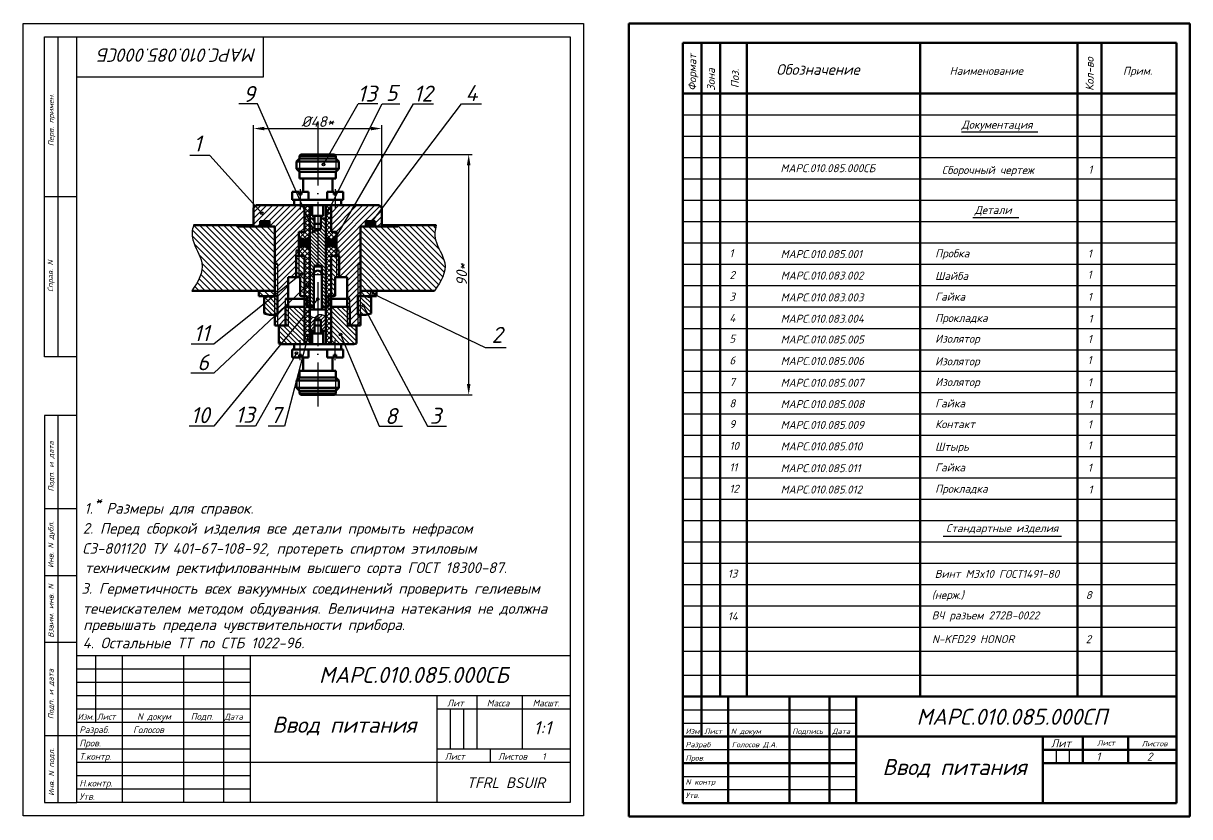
# Model space of a CAD drawing. Header units: millimetres. Extents: x -5427 to 3670, y -5891 to 948.
# Drawn here: x 1168.7 to 1606, y -4182.7 to -3885.4 of the extents above; entities that cross this region are included whole.
import ezdxf
from ezdxf.enums import TextEntityAlignment as Align

# ---------------------------------------------------------------- set-up
doc = ezdxf.new("R2010")
doc.units = ezdxf.units.MM
doc.header["$MEASUREMENT"] = 0
doc.linetypes.add('ACAD_ISO04W100', pattern=[30, 24, -3, 0, -3])
doc.layers.add('оси', color=1, linetype='ACAD_ISO04W100')
doc.layers.add('Толстые', color=7, linetype='Continuous', lineweight=50)
doc.layers.add('Тонкие', color=140, linetype='Continuous', lineweight=25)
doc.styles.get("Standard").update_dxf_attribs({"font": 'isocpeui.ttf'})
doc.styles.add('TXT', font='isocpeui.ttf')
doc.styles.add('Для рамки', font='simplex.shx', dxfattribs={"oblique": 15, "height": 4})
doc.dimstyles.new('ISO-25', dxfattribs={"dimtxt": 4, "dimasz": 4, "dimexe": 1.25, "dimexo": 0, "dimtad": 1, "dimtxsty": 'Standard', "dimcen": 2.5, "dimadec": 0, "dimazin": 0, "dimtfac": 1, "dimtmove": 0, "dimatfit": 3, "dimfxl": 1, "dimarcsym": 0})
pattern_1 = [(45, (-3510.41063, -2999.09983), (-0.224506403, 0.224506403), []), (135, (-3510.41063, -2999.09983), (-0.224506403, -0.224506403), [])]
pattern_2 = [(135, (-3510.4106, -2999.0998), (-0.8980256, -0.8980256), [])]
pattern_3 = [(135, (0, -1295.6481), (-0.8980256, -0.8980256), []), (225, (0, -1295.6481), (0.8980256, -0.8980256), [])]

# ---------------------------------------------------------------- blocks, each defined once
blk = doc.blocks.new('*D168')
at = {"layer": 'Defpoints', "color": 0, "transparency": 16777216}
for p in [(1285.32, -3934.54), (1335.69, -3934.54), (1285.32, -4024.54)]:
    blk.add_point(p, dxfattribs=at)
at = {"layer": 'Тонкие', "color": 0, "lineweight": -2, "transparency": 16777216}
for p, q in [((1285.32, -3934.54), (1336.94, -3934.54)), ((1335.69, -4020.54), (1335.69, -3938.54)), ((1285.32, -4024.54), (1336.94, -4024.54))]:
    blk.add_line(p, q, dxfattribs=at)
at = {"layer": 'Тонкие', "color": 0, "transparency": 16777216}
for points in [[(1335.02, -3938.54), (1336.35, -3938.54), (1335.69, -3934.54)], [(1335.02, -4020.54), (1336.35, -4020.54), (1335.69, -4024.54)]]:
    blk.add_solid(points, dxfattribs=at)
at = {"layer": 'Тонкие', "color": 0, "transparency": 16777216, "insert": (1333.06, -3979.54), "char_height": 4, "attachment_point": 5, "rotation": 90}
blk.add_mtext('90*', dxfattribs=at)
blk = doc.blocks.new('*D169')
at = {"layer": 'Defpoints', "color": 0, "transparency": 16777216}
for p in [(1303.07, -3924.78), (1255.07, -3954.54), (1303.07, -3954.54)]:
    blk.add_point(p, dxfattribs=at)
at = {"layer": 'Тонкие', "color": 0, "lineweight": -2, "transparency": 16777216}
for p, q in [((1255.07, -3954.54), (1255.07, -3923.53)), ((1259.07, -3924.78), (1299.07, -3924.78)), ((1303.07, -3954.54), (1303.07, -3923.53))]:
    blk.add_line(p, q, dxfattribs=at)
at = {"layer": 'Тонкие', "color": 0, "transparency": 16777216}
for points in [[(1259.07, -3924.12), (1259.07, -3925.45), (1255.07, -3924.78)], [(1299.07, -3924.12), (1299.07, -3925.45), (1303.07, -3924.78)]]:
    blk.add_solid(points, dxfattribs=at)
at = {"layer": 'Тонкие', "color": 0, "transparency": 16777216, "insert": (1279.07, -3922.16), "char_height": 4, "attachment_point": 5}
blk.add_mtext('%%c48*', dxfattribs=at)

msp = doc.modelspace()

# ---------------------------------------------------------------- hatches: boundary and pattern name
at = {"layer": 'Тонкие'}
h = msp.add_hatch(dxfattribs=at)
h.set_pattern_fill('ANSI31', color=256, scale=0.5, style=0)
h.set_pattern_definition([(45, (-3510.4106, -2999.0998), (-1.122532, 1.122532), [])])
h.paths.add_polyline_path([(1274.066, -3953.536), (1270.316, -3953.536), (1256.066, -3953.536), (1255.066, -3954.536), (1255.066, -3961.536), (1257.566, -3961.536), (1257.566, -3959.536), (1261.066, -3959.536), (1261.066, -3961.536), (1263.066, -3961.536), (1263.066, -3975.536), (1264.066, -3975.536), (1264.066, -3987.536), (1264.066, -3994.536), (1264.066, -3998.536), (1267.066, -3998.536), (1267.066, -3991.536), (1267.066, -3988.536), (1268.066, -3988.536), (1268.066, -3980.536), (1271.066, -3980.536), (1271.066, -3972.536), (1271.066, -3970.536), (1272.066, -3970.536), (1272.066, -3963.536), (1274.066, -3963.536)])
h.paths.add_polyline_path([(1303.066, -3954.536), (1302.066, -3953.536), (1284.066, -3953.536), (1284.066, -3963.536), (1286.066, -3963.536), (1286.066, -3970.536), (1287.066, -3970.536), (1287.066, -3972.536), (1287.066, -3980.536), (1290.066, -3980.536), (1290.066, -3988.536), (1291.066, -3988.536), (1291.066, -3991.536), (1291.066, -3998.536), (1294.066, -3998.536), (1294.066, -3994.536), (1294.066, -3987.536), (1294.066, -3975.536), (1295.066, -3975.536), (1295.066, -3961.536), (1297.066, -3961.536), (1297.066, -3959.536), (1300.566, -3959.536), (1300.566, -3961.536), (1303.066, -3961.536)])
h.paths.add_polyline_path([(1272.066, -3970.536), (1271.066, -3970.536), (1271.066, -3972.536), (1272.066, -3972.536)], flags=16)
h.paths.add_polyline_path([(1287.066, -3970.536), (1286.066, -3970.536), (1286.066, -3972.536), (1287.066, -3972.536)], flags=16)
h.paths.add_polyline_path([(1264.066, -3975.536), (1263.066, -3975.536), (1263.066, -3987.536), (1264.066, -3987.536)], flags=16)
h.paths.add_polyline_path([(1295.066, -3975.536), (1294.066, -3975.536), (1294.066, -3987.536), (1295.066, -3987.536)], flags=16)
h.paths.add_polyline_path([(1295.066, -3994.536), (1294.066, -3994.536), (1294.066, -3998.536), (1295.066, -3998.536)], flags=17)
h.paths.add_polyline_path([(1291.066, -3988.536), (1290.066, -3988.536), (1290.066, -3991.536), (1291.066, -3991.536)], flags=16)
h.paths.add_polyline_path([(1268.066, -3988.536), (1267.066, -3988.536), (1267.066, -3991.536), (1268.066, -3991.536)], flags=16)
h.paths.add_polyline_path([(1264.066, -3994.536), (1263.066, -3994.536), (1263.066, -3998.536), (1264.066, -3998.536)], flags=16)
h = msp.add_hatch(dxfattribs=at)
h.set_pattern_fill('ANSI37', color=256, scale=0.4, angle=90, style=0)
h.set_pattern_definition(pattern_3)
h.paths.add_polyline_path([(1276.066, -3959.98), (1274.066, -3955.443), (1274.066, -3963.536), (1272.066, -3963.536), (1272.066, -3965.536), (1274.066, -3966.536), (1276.066, -3965.536)])
h.paths.add_polyline_path([(1276.066, -3953.536), (1274.066, -3953.536), (1274.066, -3955.443), (1276.066, -3959.98)])
h.paths.add_polyline_path([(1284.066, -3953.584), (1284.066, -3953.536), (1282.066, -3953.536), (1282.066, -3965.536), (1284.066, -3966.536), (1285.839, -3965.649), (1286.066, -3965.26), (1286.066, -3963.536), (1284.066, -3963.536), (1284.066, -3953.584), (1282.817, -3956.055, -0.282863), (1283.091, -3956.502, -1), (1282.091, -3956.502, -0.5590129), (1282.817, -3956.055)])
h.paths.add_polyline_path([(1283.091, -3956.502, 1), (1282.091, -3956.502, 1)], flags=16)
h = msp.add_hatch(dxfattribs=at)
h.set_pattern_fill('ANSI31', color=256, scale=0.5, angle=90, style=0)
h.set_pattern_definition([(135, (-300.0813, -1234.0171), (-1.122532, -1.122532), [])])
edge = h.paths.add_edge_path()
edge.add_spline(control_points=[(1232.52, -3961.036), (1231.954, -3962.814), (1231.562, -3967.445), (1237.862, -3975.82), (1234.381, -3982.095), (1231.853, -3985.536)], knot_values=[13.3945263, 13.3945263, 13.3945263, 13.3945263, 19.2880547, 28.6145276, 40.0786024, 40.0786024, 40.0786024, 40.0786024], degree=3, periodic=0)
edge.add_line((1231.853, -3985.536), (1263.066, -3985.536))
edge.add_line((1263.066, -3985.536), (1263.066, -3961.536))
edge.add_line((1263.066, -3961.536), (1249.066, -3961.536))
edge.add_line((1249.066, -3961.536), (1248.566, -3961.036))
edge.add_line((1248.566, -3961.036), (1232.52, -3961.036))
edge = h.paths.add_edge_path()
edge.add_line((1309.066, -3961.536), (1295.066, -3961.536))
edge.add_line((1295.066, -3961.536), (1295.066, -3985.536))
edge.add_line((1295.066, -3985.536), (1322.865, -3985.536))
edge.add_spline(control_points=[(1322.865, -3985.536), (1325.394, -3982.095), (1328.875, -3975.82), (1322.575, -3967.445), (1322.967, -3962.814), (1323.533, -3961.036)], knot_values=[13.3945263, 13.3945263, 13.3945263, 13.3945263, 24.8586011, 34.185074, 40.0786024, 40.0786024, 40.0786024, 40.0786024], degree=3, periodic=0)
edge.add_line((1323.533, -3961.036), (1309.566, -3961.036))
edge.add_line((1309.566, -3961.036), (1309.066, -3961.536))
h = msp.add_hatch(dxfattribs=at)
h.set_pattern_fill('ANSI37', color=256, scale=0.1, style=0)
h.set_pattern_definition(pattern_1)
h.paths.add_polyline_path([(1257.566, -3959.536), (1257.566, -3961.536), (1261.066, -3961.536), (1261.066, -3959.536)])
h.paths.add_polyline_path([(1297.066, -3959.536), (1297.066, -3961.536), (1300.566, -3961.536), (1300.566, -3959.536)])
h = msp.add_hatch(dxfattribs=at)
h.set_pattern_fill('ANSI31', color=256, scale=0.3, angle=90, style=0)
h.set_pattern_definition([(135, (-300.08135, -1234.0171), (-0.6735192, -0.6735192), [])])
h.paths.add_polyline_path([(1276.066, -3991.536), (1277.566, -3991.536), (1277.566, -3976.536), (1279.066, -3975.836), (1279.066, -3963.036), (1277.936, -3962.536), (1277.936, -3958.536), (1276.066, -3958.536)])
h.paths.add_polyline_path([(1279.066, -3975.836), (1280.566, -3976.536), (1280.566, -3979.535, -0.0003806), (1280.566, -3979.537), (1280.566, -3991.536), (1282.066, -3991.536), (1282.066, -3958.536), (1280.196, -3958.536), (1280.196, -3962.536), (1279.066, -3963.036)])
h = msp.add_hatch(dxfattribs=at)
h.set_pattern_fill('ANSI37', color=256, scale=0.1, style=0)
h.set_pattern_definition(pattern_1)
h.paths.add_polyline_path([(1274.066, -3966.536), (1272.066, -3965.536), (1272.066, -3969.536), (1274.066, -3968.553), (1276.066, -3969.554), (1276.066, -3965.536)])
h.paths.add_polyline_path([(1284.066, -3966.536), (1282.066, -3965.536), (1282.066, -3969.536), (1284.053, -3968.553), (1286.066, -3969.554), (1286.066, -3965.536)])
h = msp.add_hatch(dxfattribs=at)
h.set_pattern_fill('ANSI37', color=256, scale=0.4, style=0)
h.set_pattern_definition([(45, (-3510.4106, -2999.0998), (-0.8980256, 0.8980256), []), (135, (-3510.4106, -2999.0998), (-0.8980256, -0.8980256), [])])
h.paths.add_polyline_path([(1276.066, -3969.554), (1274.066, -3968.553), (1272.066, -3969.536), (1272.066, -3972.536), (1274.066, -3972.536), (1274.066, -3987.536), (1275.066, -3987.536), (1275.066, -3991.536), (1276.066, -3991.536)])
h.paths.add_polyline_path([(1284.066, -3972.536), (1286.066, -3972.536), (1286.066, -3969.554), (1284.053, -3968.553), (1282.066, -3969.536), (1282.066, -3991.536), (1283.066, -3991.536), (1283.066, -3987.536), (1284.066, -3987.536)])
h = msp.add_hatch(dxfattribs=at)
h.set_pattern_fill('ANSI31', color=256, scale=0.4, angle=90, style=0)
h.set_pattern_definition(pattern_2)
h.paths.add_polyline_path([(1274.066, -3972.536), (1272.066, -3972.536), (1272.066, -3980.536), (1272.566, -3980.536), (1272.566, -3987.411), (1273.066, -3987.536), (1274.066, -3987.536)])
h.paths.add_polyline_path([(1286.066, -3972.536), (1284.066, -3972.536), (1284.066, -3987.536), (1285.066, -3987.536), (1285.566, -3987.411), (1285.566, -3980.536), (1286.066, -3980.536)])
h.paths.add_polyline_path([(1287.066, -3972.536), (1286.066, -3972.536), (1286.066, -3980.536), (1287.066, -3980.536)])
h.paths.add_polyline_path([(1272.066, -3972.536), (1271.066, -3972.536), (1271.066, -3980.536), (1272.066, -3980.536)])
h = msp.add_hatch(dxfattribs=at)
h.set_pattern_fill('ANSI31', color=256, scale=0.5, angle=90, style=0)
h.set_pattern_definition([(135, (-3510.4106, -2999.0998), (-1.122532, -1.122532), [])])
h.paths.add_polyline_path([(1263.066, -3987.536), (1263.066, -3985.536), (1257.066, -3985.536), (1257.066, -3987.536)])
h.paths.add_polyline_path([(1301.066, -3987.536), (1301.066, -3985.536), (1295.066, -3985.536), (1295.066, -3987.536)])
h = msp.add_hatch(dxfattribs=at)
h.set_pattern_fill('ANSI31', color=256, scale=0.4, angle=90, style=0)
h.set_pattern_definition(pattern_2)
h.paths.add_polyline_path([(1263.066, -3987.536), (1261.066, -3987.536), (1259.066, -3988.036), (1259.066, -3994.036), (1261.066, -3994.536), (1263.066, -3994.536)])
h.paths.add_polyline_path([(1263.066, -3994.536), (1264.066, -3994.536), (1264.066, -3987.536), (1263.066, -3987.536)])
h.paths.add_polyline_path([(1294.066, -3994.536), (1295.066, -3994.536), (1295.066, -3987.536), (1294.066, -3987.536)])
h.paths.add_polyline_path([(1299.066, -3988.036), (1297.066, -3987.536), (1295.066, -3987.536), (1295.066, -3994.536), (1297.066, -3994.536), (1299.066, -3994.036)])
h = msp.add_hatch(dxfattribs=at)
h.set_pattern_fill('ANSI37', color=256, scale=0.4, angle=90, style=0)
h.set_pattern_definition(pattern_3)
h.paths.add_polyline_path([(1274.066, -3994.768), (1276.066, -3992.32), (1276.066, -3991.536), (1275.066, -3991.536), (1275.066, -3987.536), (1274.066, -3987.536)])
h.paths.add_polyline_path([(1276.066, -3992.32), (1274.066, -3994.768), (1274.066, -4005.536), (1274.606, -4005.536), (1275.323, -4002.778, -0.3415154), (1274.949, -4002.294, -1), (1275.949, -4002.294, -0.4908513), (1275.323, -4002.778), (1274.606, -4005.536), (1276.066, -4005.536)])
h.paths.add_polyline_path([(1275.949, -4002.294, 1), (1274.949, -4002.294, 1)], flags=16)
h.paths.add_polyline_path([(1282.066, -4005.536), (1284.066, -4005.536), (1284.066, -3987.536), (1283.066, -3987.536), (1283.066, -3991.536), (1282.066, -3991.536)])
h = msp.add_hatch(dxfattribs=at)
h.set_pattern_fill('ANSI31', color=256, scale=0.4, angle=90, style=0)
h.set_pattern_definition(pattern_2)
h.paths.add_polyline_path([(1274.066, -3991.536), (1268.066, -3991.536), (1268.066, -3998.536), (1265.566, -3998.536), (1264.566, -3998.786), (1264.566, -4005.286), (1265.566, -4005.536), (1274.066, -4005.536)])
h.paths.add_polyline_path([(1293.566, -3998.786), (1292.566, -3998.536), (1290.066, -3998.536), (1290.066, -3991.536), (1284.066, -3991.536), (1284.066, -4005.536), (1292.566, -4005.536), (1293.566, -4005.286)])
h.paths.add_polyline_path([(1291.066, -3991.536), (1290.066, -3991.536), (1290.066, -3998.536), (1291.066, -3998.536)], flags=17)
h.paths.add_polyline_path([(1268.066, -3991.536), (1267.066, -3991.536), (1267.066, -3998.536), (1268.066, -3998.536)])
h = msp.add_hatch(dxfattribs=at)
h.set_pattern_fill('ANSI31', color=256, scale=0.3, style=0)
h.set_pattern_definition([(45, (-300.08135, -1234.0171), (-0.6735192, 0.6735192), [])])
edge = h.paths.add_edge_path()
edge.add_line((1277.936, -3996.536), (1279.066, -3996.036))
edge.add_line((1279.066, -3996.036), (1279.066, -3994.753))
edge.add_spline(control_points=[(1279.066, -3994.753), (1279.066, -3994.753), (1278.795, -3994.95), (1278.028, -3995.967), (1276.868, -3995.289), (1276.066, -3994.82)], knot_values=[0, 0, 0, 0, 0.0000004, 1.0250501, 3.322045, 3.322045, 3.322045, 3.322045], degree=3, periodic=0)
edge.add_line((1276.066, -3994.82), (1276.066, -4000.536))
edge.add_line((1276.066, -4000.536), (1277.936, -4000.536))
edge.add_line((1277.936, -4000.536), (1277.936, -3996.536))
edge = h.paths.add_edge_path()
edge.add_line((1280.196, -3996.536), (1280.196, -4000.536))
edge.add_line((1280.196, -4000.536), (1282.066, -4000.536))
edge.add_line((1282.066, -4000.536), (1282.066, -3995.046))
edge.add_spline(control_points=[(1282.066, -3995.046), (1280.965, -3994.61), (1279.864, -3994.175), (1279.066, -3994.753)], knot_values=[3.322045, 3.322045, 3.322045, 3.322045, 6.3362858, 6.3362858, 6.3362858, 6.3362858], degree=3, periodic=0)
edge.add_line((1279.066, -3994.753), (1279.066, -3996.036))
edge.add_line((1279.066, -3996.036), (1280.196, -3996.536))

# ---------------------------------------------------------------- linework, layer by layer
for p, q in [((1168.715, -3885.351), (1378.715, -3885.351)), ((1168.715, -4182.351), (1168.715, -3885.351)), ((1378.715, -3885.351), (1378.715, -4182.351)), ((1176.715, -4010.351), (1176.715, -3890.351)), ((1176.715, -3890.351), (1188.715, -3890.351)), ((1181.715, -4010.351), (1181.715, -3890.351)), ((1188.715, -3890.351), (1373.715, -3890.351)), ((1188.715, -4177.351), (1188.715, -3890.351)), ((1258.715, -3905.351), (1258.715, -3890.351)), ((1373.715, -3890.351), (1373.715, -4177.351)), ((1188.715, -3905.351), (1258.715, -3905.351)), ((1188.715, -3950.351), (1176.715, -3950.351)), ((1188.715, -4010.351), (1176.715, -4010.351)), ((1176.715, -4032.351), (1176.715, -4177.351)), ((1188.715, -4032.351), (1176.715, -4032.351)), ((1181.715, -4177.351), (1181.715, -4032.351)), ((1188.715, -4067.351), (1176.715, -4067.351)), ((1188.715, -4092.351), (1176.715, -4092.351)), ((1188.715, -4117.351), (1176.715, -4117.351)), ((1373.715, -4122.351), (1188.715, -4122.351)), ((1195.715, -4122.351), (1195.715, -4147.351)), ((1195.715, -4122.351), (1195.715, -4147.351)), ((1205.715, -4122.351), (1205.715, -4177.351)), ((1205.715, -4122.351), (1205.715, -4177.351)), ((1228.715, -4122.351), (1228.715, -4177.351)), ((1228.715, -4122.351), (1228.715, -4177.351)), ((1243.715, -4122.351), (1243.715, -4177.351)), ((1243.715, -4122.351), (1243.715, -4177.351)), ((1253.715, -4122.351), (1253.715, -4177.351)), ((1253.715, -4122.351), (1253.715, -4177.351)), ((1373.715, -4137.351), (1253.715, -4137.351)), ((1323.715, -4137.351), (1323.715, -4177.351)), ((1323.715, -4137.351), (1323.715, -4177.351)), ((1338.715, -4137.351), (1338.715, -4157.351)), ((1338.715, -4137.351), (1338.715, -4157.351)), ((1355.715, -4137.351), (1355.715, -4157.351)), ((1355.715, -4137.351), (1355.715, -4157.351)), ((1253.715, -4142.351), (1188.715, -4142.351)), ((1373.715, -4142.351), (1323.715, -4142.351)), ((1253.715, -4147.351), (1188.715, -4147.351)), ((1253.715, -4147.351), (1188.715, -4147.351)), ((1188.715, -4152.351), (1176.715, -4152.351)), ((1373.715, -4157.351), (1323.715, -4157.351)), ((1373.715, -4157.351), (1323.715, -4157.351)), ((1343.715, -4157.351), (1343.715, -4162.351)), ((1343.715, -4157.351), (1343.715, -4162.351)), ((1373.715, -4162.351), (1253.715, -4162.351)), ((1373.715, -4162.351), (1253.715, -4162.351)), ((1176.715, -4177.351), (1188.715, -4177.351)), ((1373.715, -4177.351), (1188.715, -4177.351)), ((1378.715, -4182.351), (1168.715, -4182.351))]:
    msp.add_line(p, q)
at = {"layer": 'оси'}
for p, q in [((1279.066, -3922.16), (1279.066, -4028.937)), ((1272.566, -3947.536), (1272.566, -3955.058)), ((1285.566, -3947.536), (1285.566, -3955.048)), ((1276.788, -3979.536), (1281.469, -3979.536)), ((1272.566, -4011.536), (1272.566, -4004.024)), ((1285.566, -4011.536), (1285.566, -4004.014))]:
    msp.add_line(p, q, dxfattribs=at)
at = {"layer": 'Толстые'}
for p, q in [((1395.684, -3885.351), (1395.684, -4182.651)), ((1605.984, -3885.351), (1395.684, -3885.351)), ((1605.984, -4182.651), (1605.984, -3885.351)), ((1415.984, -4177.651), (1415.984, -3892.651)), ((1600.984, -3892.651), (1415.984, -3892.651)), ((1422.984, -4137.651), (1422.984, -3892.651)), ((1429.984, -4137.651), (1429.984, -3892.651)), ((1439.984, -4137.651), (1439.984, -3892.651)), ((1439.984, -3892.651), (1439.984, -3892.651)), ((1504.984, -4137.651), (1504.984, -3892.651)), ((1563.984, -4137.651), (1563.984, -3892.651)), ((1572.984, -4137.651), (1572.984, -3892.651)), ((1600.984, -4177.651), (1600.984, -3892.651)), ((1415.984, -3911.651), (1600.984, -3911.651)), ((1272.316, -3935.036), (1272.816, -3934.536)), ((1285.816, -3935.036), (1272.316, -3935.036)), ((1272.316, -3935.036), (1272.316, -3936.036)), ((1285.316, -3934.536), (1272.816, -3934.536)), ((1285.316, -3934.536), (1285.816, -3935.036)), ((1285.816, -3935.036), (1285.816, -3936.036)), ((1272.316, -3936.036), (1271.166, -3937.186)), ((1286.966, -3937.186), (1271.166, -3937.186)), ((1271.166, -3937.186), (1271.166, -3939.886)), ((1285.816, -3936.036), (1272.316, -3936.036)), ((1285.816, -3936.036), (1286.966, -3937.186)), ((1286.966, -3937.186), (1286.966, -3939.886)), ((1286.966, -3939.886), (1271.166, -3939.886)), ((1271.166, -3939.886), (1272.316, -3941.036)), ((1285.816, -3941.036), (1272.316, -3941.036)), ((1272.316, -3941.036), (1272.316, -3943.536)), ((1285.816, -3943.536), (1272.316, -3943.536)), ((1273.566, -3943.536), (1273.566, -3948.536)), ((1284.566, -3943.536), (1284.566, -3948.536)), ((1286.966, -3939.886), (1285.816, -3941.036)), ((1285.816, -3941.036), (1285.816, -3943.536)), ((1269.566, -3948.536), (1269.566, -3951.536)), ((1272.166, -3948.536), (1269.566, -3948.536)), ((1272.166, -3948.536), (1272.166, -3949.536)), ((1275.566, -3948.536), (1272.966, -3948.536)), ((1272.966, -3948.536), (1272.966, -3949.536)), ((1275.566, -3948.536), (1275.566, -3951.536)), ((1285.166, -3948.536), (1282.566, -3948.536)), ((1282.566, -3948.536), (1282.566, -3951.536)), ((1285.166, -3948.536), (1285.166, -3949.536)), ((1288.566, -3948.536), (1285.966, -3948.536)), ((1285.966, -3948.536), (1285.966, -3949.536)), ((1288.566, -3948.536), (1288.566, -3951.536)), ((1288.566, -3951.536), (1269.566, -3951.536)), ((1270.316, -3951.536), (1270.316, -3953.536)), ((1272.966, -3949.536), (1272.166, -3949.536)), ((1285.966, -3949.536), (1285.166, -3949.536)), ((1287.816, -3951.536), (1287.816, -3953.536)), ((1255.066, -3954.536), (1256.066, -3953.536)), ((1255.066, -3954.536), (1255.066, -3961.536)), ((1302.066, -3953.536), (1256.066, -3953.536)), ((1287.816, -3953.536), (1270.316, -3953.536)), ((1274.066, -3953.536), (1274.066, -3963.536)), ((1276.066, -4005.536), (1276.066, -3953.536)), ((1277.016, -3953.536), (1277.016, -3957.536)), ((1281.116, -3953.536), (1281.116, -3957.536)), ((1282.066, -4005.536), (1282.066, -3953.536)), ((1284.066, -3953.536), (1284.066, -3963.536)), ((1303.066, -3954.536), (1302.066, -3953.536)), ((1303.066, -3954.536), (1303.066, -3961.536)), ((1232.52, -3961.036), (1255.066, -3961.036)), ((1249.066, -3961.536), (1248.566, -3961.036)), ((1249.066, -3961.536), (1263.066, -3961.536)), ((1257.566, -3959.536), (1257.566, -3961.536)), ((1257.566, -3959.536), (1261.066, -3959.536)), ((1261.066, -3959.536), (1261.066, -3961.536)), ((1263.066, -3961.536), (1263.066, -3987.536)), ((1263.066, -3961.536), (1263.066, -3987.536)), ((1277.936, -3958.536), (1276.066, -3958.536)), ((1281.116, -3957.536), (1277.016, -3957.536)), ((1277.936, -3957.536), (1277.936, -3962.536)), ((1280.196, -3960.536), (1277.936, -3960.536)), ((1280.196, -3957.536), (1280.196, -3962.536)), ((1282.066, -3958.536), (1280.196, -3958.536)), ((1295.066, -3961.536), (1295.066, -3987.536)), ((1295.066, -3961.536), (1295.066, -3987.536)), ((1295.066, -3961.536), (1309.066, -3961.536)), ((1297.066, -3959.536), (1297.066, -3961.536)), ((1297.066, -3959.536), (1300.566, -3959.536)), ((1300.566, -3959.536), (1300.566, -3961.536)), ((1303.066, -3961.036), (1323.533, -3961.036)), ((1309.066, -3961.536), (1309.566, -3961.036)), ((1272.066, -3972.536), (1272.066, -3963.536)), ((1274.066, -3963.536), (1272.066, -3963.536)), ((1274.066, -3966.536), (1272.066, -3965.536)), ((1276.066, -3965.536), (1274.066, -3966.536)), ((1280.196, -3962.536), (1277.936, -3962.536)), ((1279.066, -3963.036), (1277.936, -3962.536)), ((1279.066, -3963.036), (1280.196, -3962.536)), ((1284.066, -3966.536), (1282.066, -3965.536)), ((1286.066, -3963.536), (1284.066, -3963.536)), ((1286.066, -3965.536), (1284.066, -3966.536)), ((1286.066, -3972.536), (1286.066, -3963.536)), ((1274.066, -3968.553), (1272.064, -3969.537)), ((1276.064, -3969.553), (1274.066, -3968.553)), ((1284.053, -3968.553), (1282.064, -3969.537)), ((1286.064, -3969.553), (1284.053, -3968.553)), ((1271.066, -3970.536), (1272.066, -3970.536)), ((1271.066, -3972.536), (1274.066, -3972.536)), ((1271.066, -3980.536), (1271.066, -3972.536)), ((1273.066, -3972.536), (1273.066, -3972.536)), ((1274.066, -4005.536), (1274.066, -3972.536)), ((1284.066, -3972.536), (1284.066, -4005.536)), ((1284.066, -3972.536), (1287.066, -3972.536)), ((1284.212, -3972.536), (1284.212, -3972.536)), ((1287.066, -3970.536), (1286.066, -3970.536)), ((1287.066, -3980.536), (1287.066, -3972.536)), ((1263.066, -3975.536), (1264.066, -3975.536)), ((1277.566, -3976.536), (1279.066, -3975.836)), ((1277.566, -3976.536), (1280.566, -3976.536)), ((1277.566, -3992.536), (1277.566, -3976.536)), ((1279.066, -3975.836), (1280.566, -3976.536)), ((1280.566, -3992.536), (1280.566, -3976.536)), ((1294.066, -3975.536), (1295.066, -3975.536)), ((1272.566, -3980.536), (1268.066, -3980.536)), ((1268.066, -3991.536), (1268.066, -3980.536)), ((1272.566, -3987.411), (1272.566, -3980.536)), ((1285.566, -3987.411), (1285.566, -3980.536)), ((1290.066, -3980.536), (1285.566, -3980.536)), ((1290.066, -3991.536), (1290.066, -3980.536)), ((1231.853, -3985.536), (1263.066, -3985.536)), ((1257.066, -3985.536), (1257.066, -3987.536)), ((1257.066, -3987.536), (1264.066, -3987.536)), ((1261.066, -3987.536), (1259.066, -3988.036)), ((1264.066, -3994.536), (1264.066, -3987.536)), ((1273.066, -3987.536), (1272.566, -3987.411)), ((1274.066, -3987.536), (1273.066, -3987.536)), ((1274.066, -3987.536), (1275.066, -3987.536)), ((1275.066, -3991.536), (1275.066, -3987.536)), ((1283.066, -3991.536), (1283.066, -3987.536)), ((1284.066, -3987.536), (1283.066, -3987.536)), ((1285.066, -3987.536), (1284.066, -3987.536)), ((1285.066, -3987.536), (1285.566, -3987.411)), ((1294.066, -3994.536), (1294.066, -3987.536)), ((1294.066, -3987.536), (1301.066, -3987.536)), ((1295.066, -3985.536), (1322.865, -3985.536)), ((1297.066, -3987.536), (1299.066, -3988.036)), ((1301.066, -3985.536), (1301.066, -3987.536)), ((1259.066, -3988.036), (1259.066, -3994.036)), ((1267.066, -3988.536), (1274.066, -3988.536)), ((1267.066, -3991.536), (1274.066, -3991.536)), ((1267.066, -3991.536), (1267.066, -3998.536)), ((1267.066, -3991.536), (1274.066, -3991.536)), ((1275.066, -3991.536), (1277.566, -3991.536)), ((1283.066, -3991.536), (1280.566, -3991.536)), ((1284.066, -3988.536), (1291.066, -3988.536)), ((1284.066, -3991.536), (1291.066, -3991.536)), ((1284.066, -3991.536), (1286.528, -3991.536)), ((1291.066, -3991.536), (1291.066, -3998.536)), ((1299.066, -3988.036), (1299.066, -3994.036)), ((1261.066, -3994.536), (1259.066, -3994.036)), ((1261.066, -3994.536), (1264.066, -3994.536)), ((1263.066, -3998.536), (1263.066, -3994.536)), ((1276.066, -3992.536), (1282.066, -3992.536)), ((1279.066, -3996.036), (1277.936, -3996.536)), ((1277.936, -3996.536), (1280.196, -3996.536)), ((1277.936, -4001.536), (1277.936, -3996.536)), ((1279.066, -3996.036), (1280.196, -3996.536)), ((1280.196, -4001.536), (1280.196, -3996.536)), ((1297.066, -3994.536), (1294.066, -3994.536)), ((1295.066, -3998.536), (1295.066, -3994.536)), ((1297.066, -3994.536), (1299.066, -3994.036)), ((1263.066, -3998.536), (1268.066, -3998.536)), ((1265.566, -3998.536), (1264.566, -3998.786)), ((1264.566, -4005.286), (1264.566, -3998.786)), ((1276.066, -4000.536), (1277.936, -4000.536)), ((1277.016, -4005.536), (1277.016, -4000.536)), ((1277.936, -3998.536), (1280.196, -3998.536)), ((1280.196, -4000.536), (1282.066, -4000.536)), ((1281.116, -4005.536), (1281.116, -4000.536)), ((1290.066, -3998.536), (1295.066, -3998.536)), ((1292.566, -3998.536), (1293.566, -3998.786)), ((1293.566, -4005.286), (1293.566, -3998.786)), ((1265.566, -4005.536), (1264.566, -4005.286)), ((1277.016, -4001.536), (1281.116, -4001.536)), ((1292.566, -4005.536), (1293.566, -4005.286)), ((1265.566, -4005.536), (1292.566, -4005.536)), ((1269.566, -4007.536), (1288.566, -4007.536)), ((1269.566, -4010.536), (1269.566, -4007.536)), ((1270.316, -4007.536), (1270.316, -4005.536)), ((1272.166, -4010.536), (1272.166, -4009.536)), ((1272.166, -4009.536), (1272.966, -4009.536)), ((1272.966, -4010.536), (1272.966, -4009.536)), ((1275.566, -4010.536), (1275.566, -4007.536)), ((1282.566, -4010.536), (1282.566, -4007.536)), ((1285.166, -4010.536), (1285.166, -4009.536)), ((1285.166, -4009.536), (1285.966, -4009.536)), ((1285.966, -4010.536), (1285.966, -4009.536)), ((1287.816, -4007.536), (1287.816, -4005.536)), ((1288.566, -4010.536), (1288.566, -4007.536)), ((1269.566, -4010.536), (1272.166, -4010.536)), ((1272.966, -4010.536), (1275.566, -4010.536)), ((1273.566, -4015.536), (1273.566, -4010.536)), ((1282.566, -4010.536), (1285.166, -4010.536)), ((1284.566, -4015.536), (1284.566, -4010.536)), ((1285.966, -4010.536), (1288.566, -4010.536)), ((1271.166, -4019.186), (1272.316, -4018.036)), ((1272.316, -4018.036), (1272.316, -4015.536)), ((1272.316, -4015.536), (1285.816, -4015.536)), ((1272.316, -4018.036), (1285.816, -4018.036)), ((1285.816, -4018.036), (1285.816, -4015.536)), ((1286.966, -4019.186), (1285.816, -4018.036)), ((1271.166, -4019.186), (1286.966, -4019.186)), ((1271.166, -4021.886), (1271.166, -4019.186)), ((1271.166, -4021.886), (1286.966, -4021.886)), ((1272.316, -4023.036), (1271.166, -4021.886)), ((1285.816, -4023.036), (1286.966, -4021.886)), ((1286.966, -4021.886), (1286.966, -4019.186)), ((1272.316, -4023.036), (1285.816, -4023.036)), ((1272.316, -4024.036), (1272.316, -4023.036)), ((1272.316, -4024.036), (1285.816, -4024.036)), ((1272.816, -4024.536), (1272.316, -4024.036)), ((1272.816, -4024.536), (1285.316, -4024.536)), ((1285.816, -4024.036), (1285.316, -4024.536)), ((1285.816, -4024.036), (1285.816, -4023.036)), ((1600.984, -4137.651), (1415.984, -4137.651)), ((1422.984, -4137.651), (1422.984, -4152.651)), ((1432.984, -4137.651), (1432.984, -4177.651)), ((1455.984, -4177.651), (1455.984, -4137.651)), ((1470.984, -4137.651), (1470.984, -4177.651)), ((1480.984, -4137.651), (1480.984, -4177.651)), ((1480.984, -4152.651), (1415.984, -4152.651)), ((1600.984, -4152.651), (1480.984, -4152.651)), ((1550.984, -4177.651), (1550.984, -4152.651)), ((1565.984, -4162.651), (1565.984, -4152.651)), ((1582.984, -4152.651), (1582.984, -4162.651)), ((1550.984, -4157.651), (1600.984, -4157.651)), ((1480.984, -4162.651), (1415.984, -4162.651)), ((1550.984, -4162.651), (1600.984, -4162.651)), ((1550.984, -4162.651), (1550.984, -4162.651)), ((1415.984, -4177.651), (1600.984, -4177.651)), ((1605.984, -4182.651), (1395.684, -4182.651))]:
    msp.add_line(p, q, dxfattribs=at)
msp.add_arc((1279.066, -3979.536), 1.5, 359.95638, 180, dxfattribs=at)
at = {"layer": 'Тонкие'}
for p, q in [((1256.481, -3915.551), (1249.471, -3915.551)), ((1277.566, -3963.382), (1256.481, -3915.551)), ((1281.227, -3938.278), (1294.232, -3915.551)), ((1282.591, -3956.502), (1303.297, -3915.551)), ((1284.822, -3967.396), (1315.031, -3915.551)), ((1301.594, -3915.551), (1294.232, -3915.551)), ((1298.782, -3960.611), (1332.964, -3915.551)), ((1303.297, -3915.551), (1309.897, -3915.551)), ((1315.031, -3915.551), (1322.462, -3915.551)), ((1332.964, -3915.551), (1340.47, -3915.551)), ((1415.984, -3919.651), (1600.984, -3919.651)), ((1520.497, -3925.978), (1549.007, -3925.978)), ((1415.984, -3927.651), (1600.984, -3927.651)), ((1238.588, -3934.847), (1231.105, -3934.847)), ((1258.078, -3956.502), (1238.588, -3934.847)), ((1272.316, -3936.036), (1272.316, -3941.036)), ((1285.816, -3936.036), (1285.816, -3941.036)), ((1415.984, -3935.651), (1600.984, -3935.651)), ((1415.984, -3943.651), (1600.984, -3943.651)), ((1415.984, -3951.651), (1600.984, -3951.651)), ((1415.984, -3959.651), (1600.984, -3959.651)), ((1524.715, -3958.086), (1541.878, -3958.086)), ((1415.984, -3967.651), (1600.984, -3967.651)), ((1271.066, -3972.536), (1271.066, -3970.536)), ((1272.066, -3972.536), (1272.066, -3980.536)), ((1286.066, -3972.536), (1286.066, -3980.536)), ((1287.066, -3972.536), (1287.066, -3970.536)), ((1264.066, -3975.536), (1264.066, -3987.536)), ((1294.066, -3975.536), (1294.066, -3987.536)), ((1415.984, -3975.651), (1600.984, -3975.651)), ((1415.984, -3975.651), (1600.984, -3975.651)), ((1272.839, -3979.405), (1240.143, -4005.619)), ((1275.204, -3983.42), (1240.143, -4016.431)), ((1263.066, -3994.536), (1263.066, -3987.536)), ((1295.066, -3994.536), (1295.066, -3987.536)), ((1299.323, -3986.451), (1341.83, -4006.792)), ((1415.984, -3983.651), (1600.984, -3983.651)), ((1279.066, -3988.646), (1240.143, -4036.304)), ((1267.066, -3991.536), (1267.066, -3988.536)), ((1268.066, -3991.536), (1268.066, -3998.536)), ((1290.066, -3991.536), (1290.066, -3998.536)), ((1291.066, -3991.536), (1291.066, -3988.536)), ((1296.115, -3991.138), (1320.203, -4036.304)), ((1415.984, -3991.651), (1600.984, -3991.651)), ((1264.066, -3994.536), (1264.066, -3998.536)), ((1294.066, -3994.536), (1294.066, -3998.536)), ((1415.984, -3999.651), (1600.984, -3999.651)), ((1275.449, -4002.294), (1266.605, -4036.304)), ((1287.672, -4001.944), (1302.11, -4036.304)), ((1240.143, -4005.619), (1231.667, -4005.619)), ((1271.078, -4008.955), (1255.743, -4036.304)), ((1341.83, -4006.792), (1349.787, -4006.792)), ((1415.984, -4007.651), (1600.984, -4007.651)), ((1240.143, -4016.431), (1231.554, -4016.431)), ((1272.316, -4023.036), (1272.316, -4018.036)), ((1285.816, -4023.036), (1285.816, -4018.036)), ((1415.984, -4015.651), (1600.984, -4015.651)), ((1415.984, -4023.651), (1600.984, -4023.651)), ((1415.984, -4031.651), (1600.984, -4031.651)), ((1240.143, -4036.304), (1230.84, -4036.304)), ((1255.743, -4036.304), (1248.402, -4036.304)), ((1266.605, -4036.304), (1260.446, -4036.304)), ((1302.11, -4036.304), (1310.856, -4036.304)), ((1320.203, -4036.304), (1327.352, -4036.304)), ((1415.984, -4039.651), (1600.984, -4039.651)), ((1415.984, -4047.651), (1600.984, -4047.651)), ((1415.984, -4055.651), (1600.984, -4055.651)), ((1415.984, -4063.651), (1600.984, -4063.651)), ((1415.984, -4071.651), (1600.984, -4071.651)), ((1415.984, -4079.651), (1600.984, -4079.651)), ((1513.612, -4077.517), (1557.911, -4077.517)), ((1415.984, -4087.651), (1600.984, -4087.651)), ((1415.984, -4095.651), (1600.984, -4095.651)), ((1415.984, -4103.651), (1600.984, -4103.651)), ((1415.984, -4111.651), (1600.984, -4111.651)), ((1415.984, -4120.651), (1600.984, -4120.651)), ((1253.715, -4127.351), (1188.715, -4127.351)), ((1415.984, -4129.651), (1600.984, -4129.651)), ((1253.715, -4132.351), (1188.715, -4132.351)), ((1253.715, -4137.351), (1188.715, -4137.351)), ((1328.715, -4142.351), (1328.715, -4157.351)), ((1328.715, -4142.351), (1328.715, -4157.351)), ((1333.715, -4142.351), (1333.715, -4157.351)), ((1333.715, -4142.351), (1333.715, -4157.351)), ((1415.984, -4142.651), (1480.984, -4142.651)), ((1415.984, -4147.651), (1480.984, -4147.651)), ((1253.715, -4152.351), (1188.715, -4152.351)), ((1253.715, -4152.351), (1188.715, -4152.351)), ((1253.715, -4157.351), (1188.715, -4157.351)), ((1253.715, -4157.351), (1188.715, -4157.351)), ((1480.984, -4157.651), (1415.984, -4157.651)), ((1555.984, -4157.651), (1555.984, -4162.651)), ((1560.984, -4162.651), (1560.984, -4157.651)), ((1253.715, -4162.351), (1188.715, -4162.351)), ((1253.715, -4162.351), (1188.715, -4162.351)), ((1415.984, -4162.651), (1480.984, -4162.651)), ((1253.715, -4167.351), (1188.715, -4167.351)), ((1253.715, -4167.351), (1188.715, -4167.351)), ((1415.984, -4167.651), (1480.984, -4167.651)), ((1253.715, -4172.351), (1188.715, -4172.351)), ((1253.715, -4172.351), (1188.715, -4172.351)), ((1480.984, -4172.651), (1415.984, -4172.651))]:
    msp.add_line(p, q, dxfattribs=at)
for centre in [(1281.227, -3938.278), (1258.078, -3956.502), (1282.591, -3956.502), (1277.566, -3963.382), (1272.839, -3979.405), (1275.204, -3983.42), (1299.323, -3986.451), (1279.066, -3988.646), (1296.115, -3991.138), (1275.449, -4002.294), (1287.672, -4001.944), (1271.078, -4008.955)]:
    msp.add_circle(centre, 0.5, dxfattribs=at)
for points in [[(1232.52, -3961.036), (1231.954, -3962.814), (1231.562, -3967.445), (1237.862, -3975.82), (1234.381, -3982.095), (1231.853, -3985.536)], [(1323.533, -3961.036), (1322.967, -3962.814), (1322.575, -3967.445), (1328.875, -3975.82), (1325.394, -3982.095), (1322.865, -3985.536)]]:
    msp.add_open_spline(points, degree=3, knots=[13.3945263, 13.3945263, 13.3945263, 13.3945263, 19.2880547, 28.6145276, 40.0786024, 40.0786024, 40.0786024, 40.0786024], dxfattribs=at)
msp.add_spline([(1276.066, -3994.82), (1278.284, -3995.416), (1279.066, -3994.753), (1282.066, -3995.046)], degree=3, dxfattribs=at)

# ---------------------------------------------------------------- texts
msp.add_text('МАРС.010.085.000СБ', height=5, rotation=180, dxfattribs=at).set_placement((1256.19, -3894.766))
at = {"layer": 'Тонкие', "style": 'TXT'}
for s, p in [('Формат', (1420.984, -3910.651)), ('Кол-во', (1569.984, -3910.651)), ('Зона', (1427.984, -3910.651)), ('Поз.', (1436.984, -3909.651))]:
    msp.add_text(s, height=3, rotation=90, dxfattribs=at).set_placement(p)
for s, height, p in [('Обозначение', 4, (1450.984, -3904.651)), ('Наименование', 3, (1515.984, -3904.651)), ('Прим.', 3, (1580.984, -3904.651)), ('Документация', 3, (1520.479, -3924.819)), ('МАРС.010.085.000СБ', 3, (1452.555, -3941.143)), ('Сборочный чертеж', 3, (1513.086, -3941.818)), ('1', 3, (1567.984, -3941.651)), ('Детали', 3, (1525.395, -3956.788)), ('1', 3, (1433.406, -3973.039)), ('МАРС.010.085.001', 3, (1452.641, -3973.334)), ('Пробка', 3, (1510.566, -3973.043)), ('1', 3, (1567.784, -3973.127)), ('2', 3, (1433.45, -3981.175)), ('МАРС.010.083.002', 3, (1452.673, -3981.381)), ('Шайба', 3, (1510.541, -3981.512)), ('1', 3, (1567.719, -3981.008)), ('3', 3, (1433.406, -3989.264)), ('МАРС.010.083.003', 3, (1452.641, -3989.559)), ('Гайка', 3, (1510.566, -3989.267)), ('1', 3, (1567.784, -3989.351)), ('4', 3, (1433.406, -3997.264)), ('МАРС.010.083.004', 3, (1452.641, -3997.559)), ('Прокладка', 3, (1510.566, -3997.267)), ('1', 3, (1568.034, -3997.588)), ('5', 3, (1433.406, -4005.039)), ('МАРС.010.085.005', 3, (1452.641, -4005.334)), ('Изолятор', 3, (1510.566, -4005.043)), ('1', 3, (1567.784, -4005.127)), ('6', 3, (1433.45, -4013.175)), ('МАРС.010.085.006', 3, (1452.673, -4013.381)), ('Изолятор', 3, (1510.541, -4013.512)), ('1', 3, (1567.719, -4013.008)), ('7', 3, (1433.406, -4021.264)), ('Изолятор', 3, (1510.566, -4021.267)), ('1', 3, (1567.784, -4021.351)), ('МАРС.010.085.007', 3, (1452.641, -4021.559)), ('8', 3, (1433.406, -4029.264)), ('МАРС.010.085.008', 3, (1452.641, -4029.559)), ('Гайка', 3, (1510.566, -4029.267)), ('1', 3, (1568.034, -4029.588)), ('9', 3, (1433.406, -4037.039)), ('МАРС.010.085.009', 3, (1452.641, -4037.334)), ('Контакт', 3, (1510.566, -4037.043)), ('1', 3, (1567.784, -4037.127)), ('10', 3, (1433.45, -4045.175)), ('МАРС.010.085.010', 3, (1452.673, -4045.381)), ('Штырь', 3, (1510.541, -4045.512)), ('1', 3, (1567.719, -4045.008)), ('11', 3, (1433.406, -4053.264)), ('МАРС.010.085.011', 3, (1452.641, -4053.559)), ('Гайка', 3, (1510.566, -4053.267)), ('1', 3, (1567.784, -4053.351)), ('12', 3, (1433.406, -4061.264)), ('МАРС.010.085.012', 3, (1452.641, -4061.559)), ('Прокладка', 3, (1510.566, -4061.267)), ('1', 3, (1568.034, -4061.588)), ('Стандартные изделия', 3, (1514.653, -4076.034)), ('13', 3, (1432.807, -4093.06)), ('Винт M3x10 ГОСТ1491-80', 3, (1510.415, -4093.164)), ('(нерж.)', 3, (1509.321, -4101.07)), ('8', 3, (1567.032, -4101.119)), ('ВЧ разъем 272B-0022', 3, (1509.281, -4108.73)), ('14', 3, (1432.807, -4109.06)), ('N-KFD29 HONOR', 3, (1509.379, -4117.625)), ('2', 3, (1566.983, -4117.651)), ('Ввод питания', 6, (1262.022, -4151.224)), ('Изм', 2, (1416.984, -4151.651)), ('Лист', 2, (1423.984, -4151.651)), ('N докум', 2, (1433.984, -4151.651)), ('Подпись', 2, (1456.984, -4151.651)), ('Дата', 2, (1471.984, -4151.651)), ('Лит', 3, (1553.984, -4156.651)), ('Лист', 2, (1571.309, -4155.999)), ('Разраб', 2, (1416.984, -4156.651)), ('Голосов Д.А.', 2, (1434.318, -4156.651)), ('Листов', 2, (1587.989, -4156.288)), ('Пров.', 2, (1416.984, -4161.651)), ('Ввод питания', 6, (1490.809, -4167.061)), ('1', 3, (1570.984, -4161.651)), ('2', 3, (1589.984, -4161.651)), ('N контр', 2, (1416.984, -4170.651)), ('Утв.', 2, (1416.984, -4175.651))]:
    msp.add_text(s, height=height, dxfattribs=at).set_placement(p)
at = {"layer": 'Тонкие'}
for s, height, p in [('9', 6, (1251.125, -3914.832)), ('13', 6, (1293.972, -3914.689)), ('5', 6, (1304.598, -3914.428)), ('12', 6, (1315.031, -3914.689)), ('4', 6, (1334.447, -3914.466)), ('1', 6, (1232.504, -3933.386)), ('11', 6, (1232.502, -4004.428)), ('2', 6, (1344.257, -4005.093)), ('6', 6, (1233.92, -4015.367)), ('10', 6, (1231.453, -4035.189)), ('13', 6, (1248.171, -4035.035)), ('7', 6, (1261.244, -4035.166)), ('8', 6, (1304.315, -4035.532)), ('3', 6, (1321.099, -4035.409)), ('1.  Размеры для справок.', 4, (1191.566, -4069.098)), ('*', 4, (1195.531, -4066.067)), ('2. Перед сборкой изделия все детали промыть нефрасом', 4, (1190.985, -4076.615)), ('С3-801120 ТУ 401-67-108-92, протереть спиртом этиловым', 4, (1190.823, -4084.152)), ('техническим ректифилованным высшего сорта ГОСТ 18300-87.', 4, (1191.787, -4091.346)), ('3. Герметичность всех вакуумных соединений проверить гелиевым  ', 4, (1190.458, -4099.13)), ('течеискателем методом обдувания. Величина натекания не должна', 4, (1190.988, -4106.635)), ('превышать предела чувствительности прибора.', 4, (1191.171, -4112.716)), ('4. Остальные ТТ по СТБ 1022-96.', 4, (1190.95, -4119.548)), ('МАРС.010.085.000СБ', 6, (1279.555, -4132.535)), ('Изм.', 2.25, (1189.083, -4146.307)), ('Лист', 2.25, (1196.37, -4146.307)), ('Дата', 2.25, (1244.119, -4146.337)), ('МАРС.010.085.000СП', 6, (1503.58, -4148.221)), ('Разраб.', 2.5, (1189.715, -4151.351)), ('Голосов', 2.5, (1209.844, -4151.351)), ('1:1', 5, (1360.002, -4151.849)), ('Пров.', 2.5, (1189.715, -4156.351)), ('Т.контр.', 2.5, (1189.715, -4161.351)), ('Лист', 2.5, (1326.715, -4161.351)), ('Листов', 2.5, (1346.715, -4161.351)), ('1', 2.5, (1363.229, -4161.351)), ('Н.контр.', 2.5, (1189.715, -4171.351)), ('TFRL BSUIR', 4, (1334.889, -4171.947)), ('Утв.', 2.5, (1189.715, -4176.351))]:
    msp.add_text(s, height=height, dxfattribs=at).set_placement(p)
at = {"layer": 'Тонкие', "linetype": 'Continuous', "style": 'Для рамки', "oblique": 15}
for s, p in [('Перв. примен.', (1180.12, -3931.379)), ('Справ. N', (1179.876, -3986.013)), ('Подп. и дата', (1180.136, -4060.793)), ('Инв. N дубл.', (1180.038, -4089.432)), ('Взаим. инв. N', (1180.038, -4115.594)), ('Подп. и дата', (1180.038, -4146.094)), ('Инв. N подл.', (1180.263, -4174.865))]:
    msp.add_text(s, height=2, rotation=90, dxfattribs=at).set_placement(p)
at = {"layer": 'Тонкие'}
for s, p in [('Лит', (1330.715, -4141.351)), ('Масса', (1346.715, -4141.351)), ('Масшт.', (1364.715, -4141.351)), ('N докум', (1217.715, -4146.351)), ('Подп.', (1235.715, -4146.351))]:
    msp.add_text(s, height=2.5, dxfattribs=at).set_placement(p, align=Align.CENTER)

# ---------------------------------------------------------------- dimensions: what is measured, and where the dimension line sits
dim = msp.add_linear_dim(base=(1303.066, -3924.785), p1=(1255.066, -3954.536), p2=(1303.066, -3954.536), text='%%c48*', dimstyle='ISO-25', dxfattribs=at)
dim.commit()
dim.dimension.update_dxf_attribs({"geometry": '*D169', "text_midpoint": (1279.066, -3922.16)})
dim = msp.add_linear_dim(base=(1335.687, -3934.536), p1=(1285.316, -4024.536), p2=(1285.316, -3934.536), angle=90, text='90*', dimstyle='ISO-25', dxfattribs=at)
dim.commit()
dim.dimension.update_dxf_attribs({"geometry": '*D168', "text_midpoint": (1333.062, -3979.536)})

doc.saveas('drawing.dxf')
